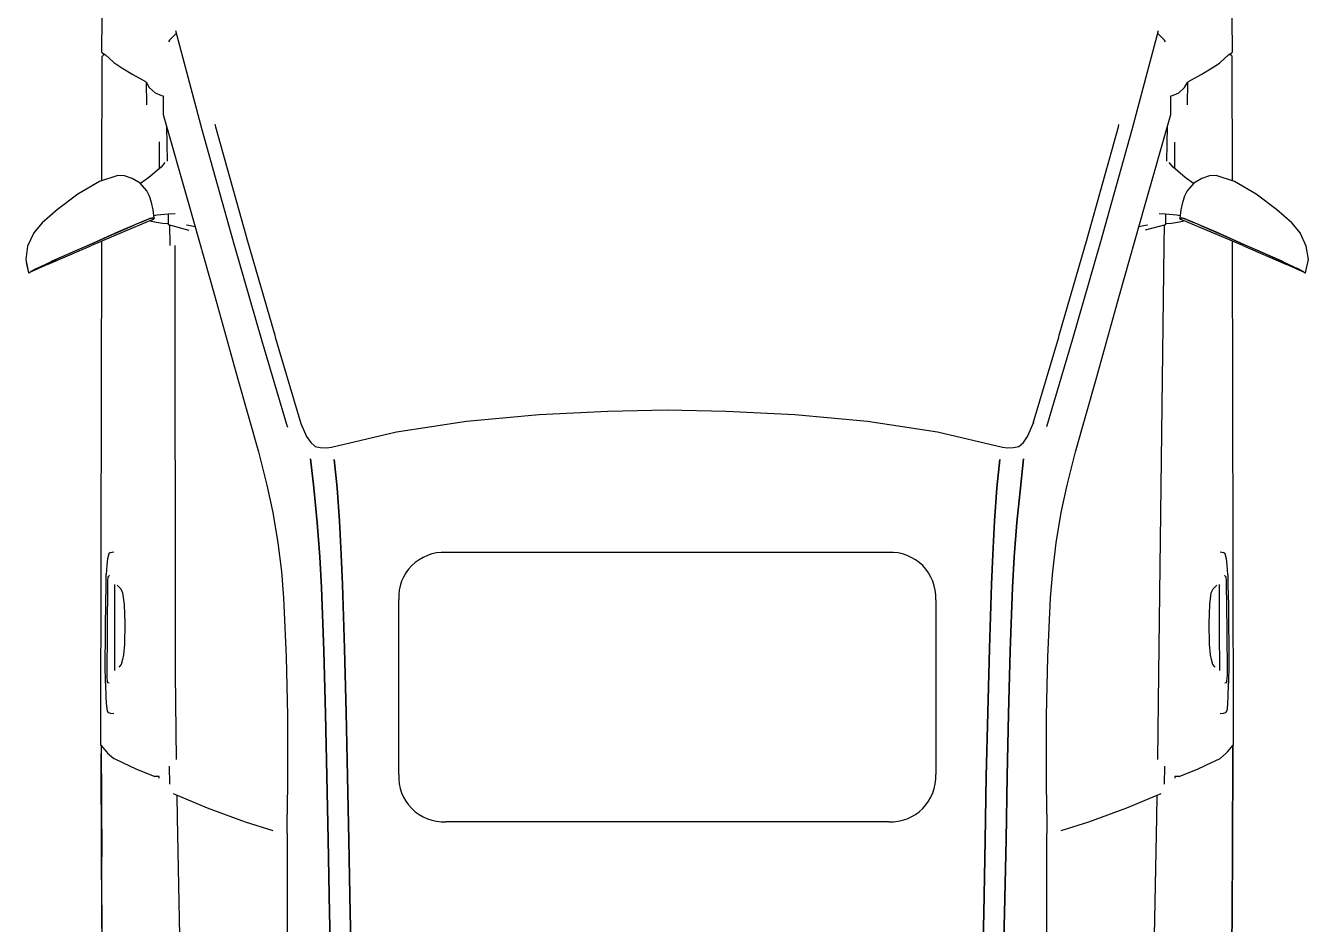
# Model space of a CAD drawing. Header units: inches. Extents: x -50197 to -1492, y -75204 to 801.
# Drawn here: x -13138 to -11186, y -14441 to -13074 of the extents above; entities that cross this region are included whole.
import ezdxf

# ---------------------------------------------------------------- set-up
doc = ezdxf.new("R2010")
doc.units = ezdxf.units.IN
doc.header["$MEASUREMENT"] = 0
doc.layers.add('cad-block.com', color=7, linetype='Continuous')

# ---------------------------------------------------------------- blocks, each defined once
blk = doc.blocks.new('A$C7ADB3080')
at = {"linetype": 'Continuous'}
for p, q in [((1705.6, 1940.3), (1689.8, 1927.3)), ((1706, 1940.5), (1705.6, 1940.3)), ((1725, 1949.3), (1706, 1940.5)), ((1745.5, 1952.4), (1725, 1949.3)), ((1765.9, 1948), (1745.5, 1952.4)), ((1765.8, 1948.2), (1752, 1951)), ((1765.7, 1947.4), (1752.8, 1918.2)), ((1756.2, 1929.1), (1759.4, 1935.8)), ((1763.8, 1944.5), (1759.4, 1935.8)), ((1759.4, 1935.8), (1762, 1941.3)), ((1759.4, 1935.8), (1759.4, 1935.8)), ((1762, 1941.3), (1763.8, 1944.5)), ((1763.8, 1944.5), (1765, 1946.2)), ((1765, 1946.2), (1765.7, 1947.4)), ((1765.7, 1947.4), (1765.9, 1948)), ((1765.9, 1948), (1765.8, 1948.2)), ((1689.8, 1927.3), (1669.6, 1903.9)), ((1724.2, 1852.4), (1752.8, 1918.2)), ((1749.1, 1914.3), (1742, 1898.2)), ((1748.3, 1912.5), (1750.6, 1917.5)), ((1750.6, 1917.5), (1752.5, 1921.9)), ((1752.5, 1921.9), (1756.2, 1929.1)), ((1752.5, 1921.9), (1752.5, 1921.9)), ((1669.6, 1903.9), (1646.3, 1872.8)), ((1742, 1898.2), (1723, 1855.1)), ((1734, 1880.4), (1744, 1903.1)), ((1744, 1903.1), (1746, 1907.5)), ((1746, 1907.5), (1748.3, 1912.5)), ((1721.5, 1852), (1734, 1880.4)), ((1646.3, 1872.8), (1626.7, 1840.1)), ((1723, 1855.1), (1704.1, 1812.4)), ((1377.3, 1836), (1430.5, 1836.5)), ((1434.1, 1830.8), (1430.5, 1836.5)), ((1435.6, 1835.7), (1433.6, 1833.6)), ((1435.6, 1835.7), (1437, 1835.7)), ((1437, 1835.7), (1625.4, 1836.2)), ((1626.7, 1840.1), (1617.6, 1812)), ((1724.2, 1852.4), (1697.4, 1788.7)), ((1709.1, 1823.9), (1721.5, 1852)), ((1717.5, 1836.5), (2187.9, 1837.4)), ((2187.9, 1837.4), (2484.5, 1837.8)), ((2494.5, 1829.3), (2484.5, 1837.8)), ((2484.8, 1837.6), (2652.6, 1836.8)), ((2485.1, 1837.3), (2485.3, 1837.5)), ((2485.3, 1837.5), (2485.4, 1837.5)), ((2654.1, 1836.7), (2485.4, 1837.5)), ((2652.6, 1836.8), (2920.1, 1835.4)), ((2925, 1835.1), (2654.1, 1836.7)), ((1433.4, 1831.8), (1433.4, 1833.5)), ((1433.4, 1833.5), (1433.5, 1833.5)), ((1433.5, 1833.5), (1433.6, 1833.6)), ((1445.2, 1818.8), (1434.1, 1830.8)), ((1445.7, 1818.2), (1445.2, 1818.8)), ((1446.6, 1816.9), (1445.7, 1818.2)), ((1453.9, 1805.9), (1446.6, 1816.9)), ((1699.6, 1802.3), (1709.1, 1823.9)), ((2190.4, 1818.3), (2191.2, 1823.4)), ((2193.4, 1826), (2191.2, 1823.4)), ((2200.6, 1827.9), (2193.4, 1826)), ((2210.5, 1828.9), (2200.6, 1827.9)), ((2224.9, 1829.7), (2210.5, 1828.9)), ((2224.9, 1829.7), (2241, 1830)), ((2227.3, 1826.2), (2226.9, 1824.2)), ((2227.3, 1826.2), (2228.5, 1826.8)), ((2229.6, 1827.1), (2228.5, 1826.8)), ((2232.9, 1827.6), (2229.6, 1827.1)), ((2237.6, 1827.8), (2232.9, 1827.6)), ((2309.4, 1828.6), (2237.6, 1827.8)), ((2240, 1816.8), (2309.6, 1816.6)), ((2241, 1830), (2270.8, 1830.6)), ((2270.8, 1830.6), (2301.2, 1830.8)), ((2301.2, 1830.8), (2330.4, 1831.1)), ((2377.2, 1829.1), (2309.4, 1828.6)), ((2309.6, 1816.6), (2370.7, 1816.9)), ((2330.4, 1831.1), (2346.2, 1831.1)), ((2346.2, 1831.1), (2361.6, 1831.1)), ((2361.6, 1831.1), (2390.1, 1830.9)), ((2382.2, 1828.9), (2377.2, 1829.1)), ((2386.2, 1828.5), (2382.2, 1828.9)), ((2388.4, 1827.8), (2386.2, 1828.5)), ((2386.8, 1828.4), (2387.6, 1828.3)), ((2387.6, 1828.3), (2389.6, 1827.5)), ((2389.6, 1827.5), (2388.4, 1827.8)), ((2389.6, 1827.5), (2389.9, 1825.3)), ((2411.1, 1830.5), (2390.1, 1830.9)), ((2420.6, 1830), (2411.1, 1830.5)), ((2428.8, 1829.1), (2420.6, 1830)), ((2432.5, 1828.1), (2428.8, 1829.1)), ((2434.5, 1826.7), (2432.5, 1828.1)), ((2435.7, 1823.3), (2434.5, 1826.7)), ((2436.2, 1818.2), (2435.7, 1823.3)), ((2496.6, 1827.5), (2494.5, 1829.3)), ((2503.9, 1818.7), (2496.6, 1827.5)), ((2504.3, 1818.2), (2503.9, 1818.7)), ((2505, 1816.9), (2504.3, 1818.2)), ((2510.7, 1805), (2505, 1816.9)), ((1464, 1789.1), (1453.9, 1805.9)), ((1617.6, 1812), (1618.4, 1802.1)), ((1618.4, 1802.1), (1622.1, 1790.1)), ((1704.1, 1812.4), (1694.1, 1789.9)), ((1696.2, 1794.5), (1697.1, 1796.7)), ((1697.1, 1796.7), (1698.1, 1798.8)), ((1698.1, 1798.8), (1698.9, 1800.7)), ((1698.9, 1800.7), (1699.6, 1802.3)), ((2243.3, 1810.5), (2241.1, 1813.1)), ((2246.7, 1807.3), (2243.3, 1810.5)), ((2252.5, 1804.7), (2246.7, 1807.3)), ((2270.3, 1802.6), (2252.5, 1804.7)), ((2299.3, 1801.5), (2270.3, 1802.6)), ((2330.4, 1802), (2299.3, 1801.5)), ((2346.9, 1803.3), (2330.4, 1802)), ((2354, 1805), (2346.9, 1803.3)), ((2361.4, 1807), (2354, 1805)), ((2365.7, 1810.3), (2361.4, 1807)), ((2520.5, 1784.5), (2510.7, 1805)), ((1474.9, 1770), (1464, 1789.1)), ((1629.8, 1777.6), (1620.9, 1764.8)), ((1622.1, 1790.1), (1629.3, 1778)), ((1629.3, 1778), (1640.8, 1767.9)), ((1697.4, 1788.7), (1685.2, 1759.7)), ((1694.1, 1789.9), (1688.5, 1776.5)), ((1688.5, 1776.5), (1691.4, 1783.7)), ((1691.4, 1783.7), (1694.6, 1791)), ((1691.4, 1783.7), (1694.1, 1789.9)), ((1694.1, 1789.9), (1694.6, 1791)), ((1694.6, 1791), (1695.1, 1792.1)), ((1695.1, 1792.1), (1695.6, 1793.4)), ((1695.6, 1793.4), (1696.2, 1794.5)), ((2532.1, 1755.6), (2520.5, 1784.5)), ((1475.5, 1768.9), (1474.9, 1770)), ((1510, 1768.4), (1475.5, 1768.9)), ((1476.3, 1768.3), (1475.5, 1768.9)), ((1483.6, 1764.1), (1476.3, 1768.3)), ((1491.8, 1755.3), (1483.6, 1764.1)), ((1620.9, 1764.8), (1604.9, 1746.4)), ((1640.8, 1767.9), (1649.1, 1763.8)), ((1649.1, 1763.8), (1658.9, 1760.6)), ((1658.9, 1760.6), (1670.1, 1758.3)), ((1670.1, 1758.3), (1682.7, 1756.6)), ((1677.6, 1752), (1678.3, 1757.2)), ((1683.2, 1763.2), (1682.2, 1758.7)), ((1682.2, 1758.7), (1682.5, 1760.9)), ((1682.3, 1757.1), (1682.2, 1758.7)), ((1682.2, 1758.7), (1682.7, 1756.6)), ((1682.5, 1760.9), (1683.2, 1763.2)), ((1682.7, 1756.6), (1684, 1757.5)), ((1688.5, 1776.5), (1683.2, 1763.2)), ((1683.2, 1763.2), (1685.6, 1769.3)), ((1684, 1757.5), (1683.3, 1756.9)), ((1684, 1757.5), (1685.2, 1759.7)), ((1684.6, 1758.5), (1684, 1757.5)), ((1685.2, 1759.7), (1684.6, 1758.5)), ((1685.6, 1769.3), (1688.5, 1776.5)), ((1688, 1756.4), (1686.5, 1762.7)), ((1496.1, 1745.8), (1491.8, 1755.3)), ((1496.8, 1742), (1496.1, 1745.8)), ((1524.8, 1743.1), (1496.6, 1743.1)), ((1661.6, 1703.9), (1524.8, 1743.1)), ((1596, 1736.9), (1543.4, 1737.8)), ((1607.1, 1748.9), (1567, 1748.9)), ((1604.9, 1746.4), (1597.9, 1740.6)), ((1675.9, 1734.9), (1677.6, 1752)), ((1682.7, 1756.6), (1682.3, 1757.1)), ((1683.3, 1756.9), (1682.7, 1756.6)), ((1690, 1743.9), (1688, 1756.4)), ((1690.8, 1736.6), (1690, 1743.9)), ((2532.1, 1755.6), (2532.1, 1749.2)), ((2533.9, 1749.8), (2532.1, 1749.8)), ((2534.6, 1749.8), (2533.9, 1749.8)), ((1397.7, 1723.7), (1548.1, 1683.7)), ((1411.9, 1733.6), (1401.3, 1722.8)), ((1414.5, 1734.8), (1411.9, 1733.6)), ((1675.3, 1725.1), (1675.9, 1734.9)), ((1692, 1735.3), (1676, 1735.6)), ((1690.9, 1735.3), (1690.8, 1736.6)), ((1700.5, 1704.4), (1692, 1735.3)), ((1724.4, 1733.1), (1692.5, 1733.5)), ((2375.6, 1724.9), (1724.4, 1733.1)), ((2506, 1723.1), (2375.6, 1724.9)), ((2543.4, 1733.4), (2516.3, 1733.9)), ((2579.5, 1676.2), (2558, 1728.1)), ((2594.2, 1721.7), (2560.4, 1722.3)), ((3148.3, 1710.7), (2594.2, 1721.7)), ((1799.6, 1665.1), (1661.6, 1703.9)), ((1692.9, 1707.2), (1693, 1706.9)), ((1693, 1706.9), (1695.6, 1694.4)), ((1548.1, 1683.7), (1718.6, 1636)), ((1543.7, 1663.2), (1540.2, 1664.1)), ((1714, 1615.6), (1543.7, 1663.2)), ((1927.3, 1629.4), (1799.6, 1665.1)), ((2601.1, 1618), (2579.5, 1676.2)), ((1718.6, 1636), (1868.2, 1592.8)), ((2038.3, 1598.2), (1927.3, 1629.4)), ((1714, 1615.6), (1708.7, 1617.1)), ((1860.7, 1573.2), (1714, 1615.6)), ((2614.2, 1576.1), (2601.1, 1618)), ((1868.2, 1592.8), (2000, 1553.9)), ((2088.8, 1585.4), (2038.3, 1598.2)), ((2130.1, 1576.2), (2088.8, 1585.4)), ((1863.6, 1572.4), (1860.7, 1573.2)), ((1994.6, 1533.7), (1863.6, 1572.4)), ((2176.5, 1568.6), (2130.1, 1576.2)), ((2220.1, 1563.2), (2176.5, 1568.6)), ((2260.3, 1559.8), (2220.1, 1563.2)), ((2350.4, 1555.7), (2260.3, 1559.8)), ((2439.2, 1554), (2350.4, 1555.7)), ((2529.7, 1553.9), (2439.2, 1554)), ((2589.2, 1554.1), (2529.7, 1553.9)), ((2589.2, 1554.1), (2618.6, 1554.3)), ((2589.2, 1554.1), (2589.2, 1554.1)), ((2622.6, 1554.3), (2618.6, 1554.3)), ((2773, 1554.3), (2622.6, 1554.3)), ((2014.5, 1525), (1992.9, 1534.5)), ((2023.9, 1518.6), (2014.5, 1525)), ((2029.9, 1511.6), (2023.9, 1518.6)), ((2031.7, 1503.8), (2029.9, 1511.6)), ((2032.1, 1494.6), (2031.7, 1503.8)), ((2092.8, 1514), (2048.5, 1519)), ((2048.5, 1519), (2092.8, 1514)), ((2145.3, 1508.8), (2092.8, 1514)), ((2092.8, 1514), (2145.3, 1508.8)), ((2197.8, 1504.5), (2145.3, 1508.8)), ((2145.3, 1508.8), (2197.8, 1504.5)), ((2244.2, 1501.9), (2197.8, 1504.5)), ((2197.8, 1504.5), (2244.2, 1501.9)), ((2007.4, 1388.1), (2030.9, 1486.7)), ((2030.9, 1486.7), (2032.1, 1494.6)), ((2341, 1498.7), (2244.2, 1501.9)), ((2244.2, 1501.9), (2341, 1498.7)), ((2436.5, 1496), (2341, 1498.7)), ((2341, 1498.7), (2436.5, 1496)), ((2531.6, 1493.8), (2436.5, 1496)), ((2436.5, 1496), (2531.6, 1493.8)), ((2627.7, 1492.2), (2531.6, 1493.8)), ((2531.6, 1493.8), (2627.7, 1492.2)), ((2739.8, 1490), (2627.7, 1492.2)), ((2627.7, 1492.2), (2739.8, 1490)), ((2855.6, 1486.9), (2739.8, 1490)), ((2739.8, 1490), (2855.6, 1486.9)), ((2049.5, 1482.6), (2093, 1478.3)), ((2093, 1478.3), (2049.5, 1482.6)), ((2093, 1478.3), (2143.5, 1474.7)), ((2143.5, 1474.7), (2093, 1478.3)), ((2143.5, 1474.7), (2194, 1471.9)), ((2194, 1471.9), (2143.5, 1474.7)), ((2194, 1471.9), (2239.7, 1470.1)), ((2239.7, 1470.1), (2194, 1471.9)), ((2239.7, 1470.1), (2337.4, 1467)), ((2337.4, 1467), (2239.7, 1470.1)), ((2337.4, 1467), (2434.6, 1464.3)), ((2434.6, 1464.3), (2337.4, 1467)), ((2434.6, 1464.3), (2531.7, 1462.2)), ((2531.7, 1462.2), (2434.6, 1464.3)), ((2531.7, 1462.2), (2628.6, 1460.7)), ((2628.6, 1460.6), (2531.7, 1462.2)), ((2628.6, 1460.7), (2740.5, 1458.5)), ((2740.5, 1458.5), (2628.6, 1460.6)), ((2628.8, 1460.7), (2628.8, 1460.6)), ((2740.5, 1458.5), (2856, 1455.4)), ((2856, 1455.4), (2740.5, 1458.5)), ((1991.5, 1281.2), (2007.4, 1388.1)), ((2395.9, 1385.3), (2466.3, 1385.3)), ((1981.3, 1170.9), (1991.5, 1281.2)), ((1976, 1066.4), (1981.3, 1170.9)), ((1974.1, 976.2), (1976, 1066.4)), ((1976, 886), (1974.1, 976.2)), ((1981.3, 781.5), (1976, 886)), ((1991.5, 671.2), (1981.3, 781.5)), ((2007.4, 564.3), (1991.5, 671.2)), ((2030.9, 465.7), (2007.4, 564.3)), ((2531.7, 490.1), (2434.6, 488)), ((2434.6, 488), (2531.7, 490.1)), ((2628.6, 491.7), (2531.7, 490.1)), ((2531.7, 490.1), (2628.6, 491.7)), ((2740.5, 493.9), (2628.6, 491.7)), ((2628.6, 491.7), (2740.5, 493.9)), ((2856, 496.9), (2740.5, 493.9)), ((2740.5, 493.9), (2856, 496.9)), ((2093, 474.1), (2049.5, 469.8)), ((2049.5, 469.8), (2093, 474.1)), ((2143.5, 477.7), (2093, 474.1)), ((2093, 474.1), (2143.5, 477.7)), ((2194, 480.4), (2143.5, 477.7)), ((2143.5, 477.7), (2194, 480.4)), ((2239.7, 482.3), (2194, 480.4)), ((2194, 480.4), (2239.7, 482.3)), ((2337.4, 485.4), (2239.7, 482.3)), ((2239.7, 482.3), (2337.4, 485.4)), ((2434.6, 488), (2337.4, 485.4)), ((2337.4, 485.4), (2434.6, 488)), ((2032.1, 457.8), (2030.9, 465.7)), ((2031.7, 448.5), (2032.1, 457.8)), ((2197.8, 447.9), (2244.2, 450.5)), ((2244.2, 450.5), (2197.8, 447.9)), ((2244.2, 450.5), (2341, 453.7)), ((2341, 453.7), (2244.2, 450.5)), ((2341, 453.7), (2436.5, 456.4)), ((2436.5, 456.4), (2341, 453.7)), ((2436.5, 456.4), (2531.6, 458.6)), ((2531.6, 458.6), (2436.5, 456.4)), ((2531.6, 458.6), (2627.7, 460.2)), ((2627.7, 460.2), (2531.6, 458.6)), ((2627.7, 460.2), (2739.8, 462.4)), ((2739.8, 462.4), (2627.7, 460.2)), ((2739.8, 462.4), (2855.6, 465.5)), ((2855.6, 465.5), (2739.8, 462.4)), ((2014.5, 427.4), (2023.9, 433.8)), ((2023.9, 433.8), (2029.9, 440.8)), ((2029.9, 440.8), (2031.7, 448.5)), ((2048.5, 433.4), (2092.8, 438.4)), ((2092.8, 438.4), (2048.5, 433.4)), ((2092.8, 438.4), (2145.3, 443.6)), ((2145.3, 443.6), (2092.8, 438.4)), ((2145.3, 443.6), (2197.8, 447.9)), ((2197.8, 447.9), (2145.3, 443.6)), ((1863.6, 380), (1994.8, 418.7)), ((1994.8, 418.7), (2014.5, 427.4)), ((2000, 398.5), (1868.2, 359.6)), ((2000, 398.5), (2000.4, 398.7)), ((2220.1, 389.2), (2260.3, 392.6)), ((2260.3, 392.6), (2350.4, 396.7)), ((2350.4, 396.7), (2439.2, 398.4)), ((2439.2, 398.4), (2529.7, 398.5)), ((2529.7, 398.5), (2589.2, 398.2)), ((2589.2, 398.2), (2589.2, 398.3)), ((2618.6, 398.1), (2589.2, 398.2)), ((2618.6, 398.1), (2622.6, 398.1)), ((2622.6, 398.1), (2773, 398.1)), ((1714, 336.8), (1860.7, 379.1)), ((1860.7, 379.1), (1863.6, 380)), ((2088.8, 367), (2130.1, 376.2)), ((2130.1, 376.2), (2176.5, 383.8)), ((2176.5, 383.8), (2220.1, 389.2)), ((2601.1, 334.3), (2614.2, 376.3)), ((1868.2, 359.6), (1718.6, 316.3)), ((1927.3, 323), (2038.3, 354.2)), ((2038.3, 354.2), (2088.8, 367)), ((1543.7, 289.1), (1708.7, 335.3)), ((1708.7, 335.3), (1714, 336.8)), ((2579.5, 276.2), (2601.1, 334.3)), ((1718.6, 316.3), (1548.1, 268.7)), ((1799.6, 287.3), (1927.3, 323)), ((1539.5, 288), (1543.7, 289.1)), ((1661.6, 248.5), (1799.6, 287.3)), ((2558, 224.3), (2579.5, 276.2)), ((1548.1, 268.7), (1397.7, 228.7)), ((1695.6, 258), (1693, 245.5)), ((1524.8, 209.3), (1661.6, 248.5)), ((1692, 217.1), (1700.7, 248.5)), ((1693, 245.5), (1692.9, 245.3)), ((2594.2, 230.7), (3148.3, 241.7)), ((1401.3, 229.6), (1411.9, 218.7)), ((1411.9, 218.7), (1414.5, 217.6)), ((1543.4, 214.6), (1596, 215.5)), ((1675.9, 217.5), (1675.3, 227.3)), ((1677.6, 200.4), (1675.9, 217.5)), ((1676, 216.8), (1692, 217.1)), ((1690, 208.5), (1690.8, 215.8)), ((1690.8, 215.8), (1690.9, 217.1)), ((1692.5, 218.9), (1724.4, 219.2)), ((1724.4, 226.9), (2375.6, 227.4)), ((2375.6, 227.4), (2506, 229.2)), ((2516.3, 218.5), (2543.4, 219)), ((2560.4, 230.1), (2594.2, 230.7)), ((1483.6, 188.2), (1491.8, 197.1)), ((1491.8, 197.1), (1496.1, 206.6)), ((1496.1, 206.6), (1496.8, 210.3)), ((1496.6, 209.3), (1524.8, 209.3)), ((1566.6, 203.4), (1607.1, 203.4)), ((1598, 211.8), (1604.9, 206)), ((1604.9, 206), (1620.9, 187.6)), ((1682.7, 195.8), (1670.1, 194.1)), ((1678.3, 195.2), (1677.6, 200.4)), ((1682.7, 195.8), (1682.2, 193.7)), ((1682.2, 193.7), (1682.3, 195.3)), ((1682.3, 195.3), (1682.7, 195.8)), ((1682.7, 195.8), (1683.3, 195.5)), ((1684, 194.8), (1682.7, 195.8)), ((1683.3, 195.5), (1684, 194.8)), ((1686.5, 189.6), (1688, 196)), ((1688, 196), (1690, 208.5)), ((2520.5, 167.9), (2532.1, 196.8)), ((2532.1, 203.2), (2532.1, 196.8)), ((2532.1, 202.6), (2533.9, 202.6)), ((2533.9, 202.6), (2534.6, 202.6)), ((1464, 163.2), (1474.9, 182.4)), ((1474.9, 182.4), (1475.5, 183.5)), ((1475.5, 183.5), (1476.3, 184.1)), ((1475.5, 183.5), (1510, 183.9)), ((1476.3, 184.1), (1483.6, 188.2)), ((1620.9, 187.6), (1629.8, 174.8)), ((1640.8, 184.4), (1629.3, 174.4)), ((1649.1, 188.6), (1640.8, 184.4)), ((1658.9, 191.7), (1649.1, 188.6)), ((1670.1, 194.1), (1658.9, 191.7)), ((1682.5, 191.5), (1682.2, 193.7)), ((1682.2, 193.7), (1683.2, 189.1)), ((1683.2, 189.1), (1682.5, 191.5)), ((1685.6, 183), (1683.2, 189.1)), ((1683.2, 189.1), (1688.5, 175.8)), ((1684, 194.8), (1684.6, 193.9)), ((1685.2, 192.7), (1684, 194.8)), ((1684.6, 193.9), (1685.2, 192.7)), ((1685.2, 192.7), (1697.4, 163.7)), ((1688.5, 175.8), (1685.6, 183)), ((1691.4, 168.6), (1688.5, 175.8)), ((1688.5, 175.8), (1694.1, 162.5)), ((1453.9, 146.5), (1464, 163.2)), ((1622.1, 162.3), (1618.4, 150.3)), ((1629.3, 174.4), (1622.1, 162.3)), ((1694.6, 161.4), (1691.4, 168.6)), ((1694.1, 162.5), (1691.4, 168.6)), ((1694.6, 161.4), (1694.1, 162.5)), ((1694.1, 162.5), (1704.1, 140)), ((1695.1, 160.2), (1694.6, 161.4)), ((1695.6, 159), (1695.1, 160.2)), ((1696.2, 157.8), (1695.6, 159)), ((1697.1, 155.6), (1696.2, 157.8)), ((1697.4, 163.7), (1724.2, 100)), ((2510.7, 147.4), (2520.5, 167.9)), ((1446.6, 135.5), (1453.9, 146.5)), ((1618.4, 150.3), (1617.6, 140.4)), ((1617.6, 140.4), (1626.7, 112.3)), ((1698.1, 153.6), (1697.1, 155.6)), ((1698.9, 151.7), (1698.1, 153.6)), ((1699.6, 150.1), (1698.9, 151.7)), ((1709.1, 128.5), (1699.6, 150.1)), ((1704.1, 140), (1723, 97.3)), ((2241.1, 139.3), (2243.3, 141.9)), ((2243.3, 141.9), (2246.7, 145.1)), ((2246.7, 145.1), (2252.5, 147.6)), ((2252.5, 147.6), (2270.3, 149.7)), ((2270.3, 149.7), (2299.3, 150.8)), ((2299.3, 150.8), (2330.4, 150.4)), ((2330.4, 150.4), (2346.9, 149.1)), ((2346.9, 149.1), (2354, 147.3)), ((2354, 147.3), (2361.4, 145.4)), ((2361.4, 145.4), (2365.7, 142)), ((2505, 135.5), (2510.7, 147.4)), ((1430.5, 115.9), (1434.1, 121.6)), ((1433.4, 118.9), (1433.4, 120.5)), ((1433.5, 118.8), (1433.4, 118.9)), ((1433.6, 118.7), (1433.5, 118.8)), ((1433.6, 118.7), (1435.6, 116.7)), ((1434.1, 121.6), (1445.2, 133.5)), ((1445.2, 133.5), (1445.7, 134.2)), ((1445.7, 134.2), (1446.6, 135.5)), ((1721.5, 100.4), (1709.1, 128.5)), ((2191.2, 129), (2190.4, 134.1)), ((2191.2, 129), (2193.4, 126.4)), ((2193.4, 126.4), (2200.6, 124.5)), ((2200.6, 124.5), (2210.5, 123.4)), ((2210.5, 123.4), (2224.9, 122.7)), ((2241, 122.3), (2224.9, 122.7)), ((2226.9, 128.1), (2227.3, 126.2)), ((2228.5, 125.6), (2227.3, 126.2)), ((2228.5, 125.6), (2229.6, 125.3)), ((2229.6, 125.3), (2232.9, 124.8)), ((2232.9, 124.8), (2237.6, 124.6)), ((2237.6, 124.6), (2309.4, 123.8)), ((2309.6, 135.8), (2240, 135.5)), ((2270.8, 121.8), (2241, 122.3)), ((2301.2, 121.5), (2270.8, 121.8)), ((2330.4, 121.3), (2301.2, 121.5)), ((2309.4, 123.8), (2377.2, 123.3)), ((2370.7, 135.5), (2309.6, 135.8)), ((2346.2, 121.2), (2330.4, 121.3)), ((2361.6, 121.2), (2346.2, 121.2)), ((2390.1, 121.5), (2361.6, 121.2)), ((2377.2, 123.3), (2382.2, 123.4)), ((2382.2, 123.4), (2386.2, 123.8)), ((2386.2, 123.8), (2388.4, 124.5)), ((2387.6, 124.1), (2386.9, 124)), ((2389.6, 124.9), (2387.6, 124.1)), ((2388.4, 124.5), (2389.6, 124.9)), ((2389.9, 127.1), (2389.6, 124.9)), ((2390.1, 121.5), (2411.1, 121.9)), ((2411.1, 121.9), (2420.6, 122.4)), ((2420.6, 122.4), (2428.8, 123.3)), ((2428.8, 123.3), (2432.5, 124.2)), ((2432.5, 124.2), (2434.5, 125.7)), ((2434.5, 125.7), (2435.7, 129.1)), ((2435.7, 129.1), (2436.2, 134.1)), ((2484.5, 114.5), (2494.5, 123.1)), ((2494.5, 123.1), (2496.6, 124.8)), ((2496.6, 124.8), (2503.9, 133.7)), ((2503.9, 133.7), (2504.3, 134.2)), ((2504.3, 134.2), (2505, 135.5)), ((2924.7, 117.2), (2654.1, 115.7)), ((1430.5, 115.9), (1377.3, 116.3)), ((1437, 116.6), (1435.6, 116.7)), ((1625.4, 116.1), (1437, 116.6)), ((1626.7, 112.3), (1646.3, 79.6)), ((2187.9, 115), (1717.5, 115.9)), ((1734, 72), (1721.5, 100.4)), ((1752.8, 34.1), (1724.2, 100)), ((2484.5, 114.5), (2187.9, 115)), ((2485.3, 114.8), (2484.9, 114.8)), ((2485.3, 114.8), (2485.1, 115)), ((2485.4, 114.8), (2485.3, 114.8)), ((2485.4, 114.8), (2654.1, 115.7)), ((2652.6, 115.6), (2496.9, 114.9)), ((2920.1, 117), (2652.6, 115.6)), ((1646.3, 79.6), (1669.6, 48.5)), ((1723, 97.3), (1742, 54.2)), ((1744, 49.2), (1734, 72)), ((1669.6, 48.5), (1689.8, 25)), ((1742, 54.2), (1749.2, 38)), ((1746, 44.9), (1744, 49.2)), ((1748.3, 39.9), (1746, 44.9)), ((1750.6, 34.9), (1748.3, 39.9)), ((1689.8, 25), (1705.6, 12.1)), ((1752.5, 30.5), (1750.6, 34.9)), ((1756.2, 23.3), (1752.5, 30.5)), ((1752.5, 30.5), (1752.5, 30.5)), ((1752.8, 34.1), (1765.7, 5)), ((1759.4, 16.5), (1756.2, 23.3)), ((1705.6, 12.1), (1706, 11.9)), ((1706, 11.9), (1725, 3)), ((1725, 3), (1745.5, 0)), ((1745.5, 0), (1765.9, 4.4)), ((1749.9, 0.9), (1765.8, 4.2)), ((1759.4, 16.6), (1759.4, 16.5)), ((1762, 11.1), (1759.4, 16.5)), ((1759.4, 16.5), (1763.8, 7.9)), ((1763.8, 7.9), (1762, 11.1)), ((1765, 6.2), (1763.8, 7.9)), ((1765.7, 5), (1765, 6.2)), ((1765.9, 4.4), (1765.7, 5)), ((1765.8, 4.2), (1765.9, 4.4))]:
    blk.add_line(p, q, dxfattribs=at)
for p, q in [((2263, 1385.3), (2528.8, 1385.3)), ((2191, 1313.5), (2191, 639.5)), ((2600.7, 1313.5), (2600.7, 639.5)), ((2263, 567.7), (2528.8, 567.7))]:
    blk.add_line(p, q)
for centre, start, end in [((2259.6, 1316.8), 87.1848, 182.6876), ((2532.2, 1316.8), 357.3124, 92.8152), ((2259.6, 636.3), 177.3124, 272.8152), ((2532.2, 636.3), 267.1848, 2.6876)]:
    blk.add_arc(centre, 68.6, start, end)

msp = doc.modelspace()

# ---------------------------------------------------------------- block references
at = {"layer": 'cad-block.com', "rotation": 270}
msp.add_blockref('A$C7ADB3080', (-13138, -11684.5), dxfattribs=at)

doc.saveas('drawing.dxf')
